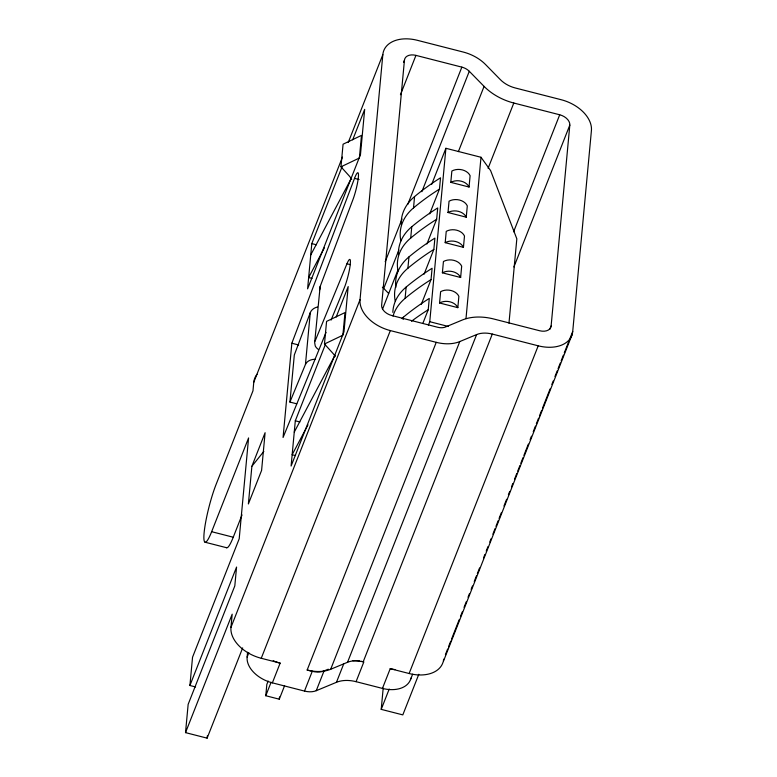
<?xml version="1.0" encoding="UTF-8"?>
<svg xmlns="http://www.w3.org/2000/svg" width="777" height="777" viewBox="0 0 777 777"><rect width="100%" height="100%" fill="white"/><g stroke="black" fill="none" stroke-linecap="round" stroke-linejoin="round"><path stroke-width="1.17" d="M319.716 289.743L320.134 286.558L352.933 199.65A16.89 2.389 -75.6 0 0 358.42 176.622A16.89 2.389 -75.6 0 0 354.516 178.37L291.841 343.23L283.071 437.48L326.049 332.391M242.667 647.911L207.119 738.15L185.518 732.624L188.151 704.351L234.809 585.907L236.567 567.055L189.909 685.499L195.59 686.955M189.909 685.499L192.541 657.225L239.199 538.782L248.582 437.937L211.645 531.701A35.198 4.973 -75.6 0 1 204.118 532.818A35.198 4.973 -75.6 0 1 216.035 484.576L252.972 390.812L253.758 382.333L342.472 157.109M207.119 738.15L207.342 735.79M410.946 678.088A28.157 18.512 21.5 0 1 382.439 688.412L356.07 681.672A28.157 18.512 21.5 0 0 336.46 682.303L316.249 690.695A16.89 11.101 21.5 0 1 304.487 691.074L272.377 682.857L280.147 663.121L261.247 658.284A33.79 22.212 21.5 0 1 230.954 627.369L232.177 614.18L185.518 732.624M251.884 466.258L248.378 503.962L261.596 470.396L265.103 432.702L251.884 466.258L263.84 451.388M272.377 682.857A28.157 18.512 21.5 0 1 247.125 657.099L247.572 652.272M296.746 403.817L289.928 402.068L294.318 354.953L310.276 312.655A11.296 8.8 4.2 0 1 317.453 306.993M284.586 685.722L279.283 699.193L265.783 695.736L266.832 684.42L268.162 681.06M325.524 344.085L295.309 420.794L291.103 466.035L343.978 331.798L348.183 286.558L336.188 317.016M342.016 166.9L311.8 243.609L307.595 288.85L360.47 154.613L364.685 109.372L352.68 139.831M289.928 402.068L305.458 364.413L310.276 312.655M279.283 699.193L279.497 696.93M318.308 349.378A11.266 7.877 6.3 0 1 315.248 345.95L314.656 342.667L320.134 286.558M324.475 343.997L326.573 321.387L344.998 312.577L342.89 335.198L324.475 343.997L332.527 352.884A28.157 20.843 5.3 0 1 335.217 356.556M340.967 166.812L343.075 144.201L361.49 135.392L359.382 158.013L340.967 166.812L349.019 175.699A28.157 20.843 5.3 0 1 351.709 179.37M230.954 627.369L360.033 299.679L382.838 54.633A33.79 22.212 21.5 0 1 417.356 40.307L463.257 52.049A33.79 22.212 21.5 0 1 485.557 64.54L500.349 79.633A22.523 14.812 21.5 0 0 515.209 87.956L561.111 99.699A33.79 22.212 21.5 0 1 591.414 130.614L572.717 331.488L570.056 338.248M404.448 60.159L381.633 305.206A11.266 7.401 21.5 0 0 391.734 315.511L437.636 327.253A11.266 7.401 21.5 0 0 445.483 327L462.334 320.007A45.047 29.613 21.5 0 1 493.706 318.988L539.607 330.74A11.266 7.401 21.5 0 0 551.116 325.961L569.813 125.087A11.266 7.401 21.5 0 0 559.712 114.782L513.801 103.03A45.047 29.613 21.5 0 1 484.081 86.383L469.289 71.29A11.266 7.401 21.5 0 0 461.859 67.133L415.948 55.381A11.266 7.401 21.5 0 0 404.448 60.159L403.554 62.413M403.127 319.493L403.341 317.23A281.556 208.411 5.3 0 1 429.283 298.426L428.234 309.732L422.911 323.242M393.016 316.084A56.313 41.686 5.3 0 1 405.099 298.378L406.148 287.072A281.556 208.411 5.3 0 1 432.099 268.269L431.041 279.574L421.289 304.341M395.24 301.185A56.313 41.686 5.3 0 1 407.906 268.22L408.955 256.915A281.556 208.411 5.3 0 1 434.906 238.102L433.848 249.417L424.096 274.174M398.047 271.027A56.313 41.686 5.3 0 1 410.712 238.063L411.761 226.748A281.556 208.411 5.3 0 1 437.713 207.945L436.655 219.26L426.903 244.017M400.854 240.87A56.313 41.686 5.3 0 1 413.519 207.906L414.568 196.591A281.556 208.411 5.3 0 1 440.52 177.787L439.461 189.093L429.71 213.86M418.813 674.281L402.816 714.889L381.216 709.362L383.187 688.15M428.428 325.077L429.759 321.707L445.901 148.29L481.002 157.275L490.617 170.6L516.831 238.84L508.974 323.183M439.568 302.991L440.627 291.676A11.597 8.586 5.3 0 1 458.877 296.348L457.828 307.653L439.568 302.991A11.597 8.586 5.3 0 1 457.828 307.653M442.375 272.824L443.434 261.519A11.597 8.586 5.3 0 1 461.684 266.19L460.635 277.496L442.375 272.824A11.597 8.586 5.3 0 1 460.635 277.496M445.192 242.667L446.241 231.361A11.597 8.586 5.3 0 1 464.491 236.033L463.442 247.339L445.192 242.667A11.597 8.586 5.3 0 1 463.442 247.339M447.999 212.51L449.048 201.194A11.597 8.586 5.3 0 1 467.298 205.866L466.249 217.181L447.999 212.51A11.597 8.586 5.3 0 1 466.249 217.181M450.806 182.352L451.855 171.037A11.597 8.586 5.3 0 1 470.104 175.709L469.055 187.024L450.806 182.352A11.597 8.586 5.3 0 1 469.055 187.024M465.986 318.648L481.002 157.275M348.242 142.473L382.838 54.633M400.437 94.765L415.948 55.381M226.292 547.484A35.198 4.973 -75.6 0 0 233.246 537.228L242.045 514.908M385.178 261.781L402.02 219.027M407.779 204.4L461.859 67.133M388.675 293.473L383.751 288.442L398.815 250.184M421.862 191.686L469.289 71.29M382.517 309.197L398.028 269.813M431.721 184.295L445.901 148.29M247.125 657.099L248.854 652.719M458.372 151.641L484.081 86.383M261.247 658.284L390.326 330.584A33.79 22.212 21.5 0 1 360.033 299.679M265.783 695.736L271.086 682.264M488.102 168.288L513.801 103.03M328.282 669.191L324.028 670.959A16.89 11.101 21.5 0 1 312.267 671.338L307.158 670.027L436.237 342.336A33.79 22.212 21.5 0 0 459.77 341.569L476.612 334.576A22.523 14.812 21.5 0 1 492.297 334.071L538.208 345.814A33.79 22.212 21.5 0 0 572.717 331.488M304.487 691.074L312.257 671.338M316.249 690.695L324.028 670.959M307.158 670.027A33.79 22.212 21.5 0 0 330.681 669.269L459.77 341.569M513.616 231.789L559.712 114.782M336.46 682.303L343.813 663.655M330.681 669.269L347.533 662.276L476.612 334.576M513.918 266.967L569.813 125.087M492.297 334.071L363.218 661.771L357.886 660.868A28.157 18.512 21.5 0 0 352.962 660.732M356.07 681.672L363.85 661.926L361.431 661.363M382.439 688.412L390.219 668.676A28.157 18.512 21.5 0 0 394.939 669.589M381.216 709.362L389.209 689.053M390.219 668.676L409.12 673.513L538.208 345.814M410.489 679.642L412.645 674.164M549.786 329.341L551.116 325.961M445.406 654.681L447.62 649.048M448.514 646.794L450.728 641.161M451.622 638.917L459.158 619.764M460.489 616.394L462.266 611.887M464.034 607.381L466.258 601.748M468.026 597.251L469.357 593.871M471.134 589.364L472.465 585.984M474.242 581.478L476.456 575.854M477.34 573.601L479.564 567.968M483.556 557.837L484.887 554.457M486.217 551.078L487.995 546.571M489.763 542.064L491.093 538.694M492.871 534.188L495.085 528.554M495.979 526.301L498.193 520.668M499.077 518.424L501.301 512.791M503.962 506.031L506.623 499.281M508.391 494.774L509.722 491.394M511.499 486.888L512.83 483.508M514.607 479.011L516.822 473.378M517.715 471.124L519.93 465.491M520.813 463.238L523.038 457.614M523.921 455.361L528.36 444.094M530.128 439.588L531.458 436.218M533.236 431.711L535.45 426.078M536.344 423.824L538.558 418.201M539.442 415.948L541.666 410.314M542.55 408.061L550.097 388.918M551.864 384.411L553.195 381.031M554.972 376.534L557.187 370.901M558.08 368.648L560.295 363.014M561.179 360.761L563.403 355.138M564.287 352.884L568.725 341.618M571.989 334.926L442.9 662.616A33.79 22.212 21.5 0 1 409.12 673.513M331.08 320.095L344.347 287.675A16.89 2.389 -75.6 0 0 350.233 264.578A16.89 2.389 -75.6 0 0 346.96 263.772L315.044 341.171M310.751 254.914L351.495 178.04M324.495 247.64L308.644 277.535L312.053 278.409M294.26 432.109L335.004 355.225M307.993 424.825L292.152 454.72L295.561 455.594M315.239 359.246L312.568 359.498A11.296 7.896 6.3 0 0 305.458 364.413M359.654 661.081L357.886 660.868A22.523 14.812 21.5 0 0 347.533 662.276M354.516 178.37L359.061 179.536M311.8 243.609L316.356 244.774M346.96 263.772L350.369 264.646M429.759 321.707L448.484 326.495M390.326 330.584L436.237 342.336M291.841 343.23L298.659 344.978M295.309 420.794L299.854 421.96M211.645 531.701L233.246 537.228M205.021 542.21L226.631 547.736M401.894 318.492A56.313 41.686 5.3 0 1 403.341 317.23M411.48 321.26A281.556 208.411 5.3 0 1 428.234 309.732M392.832 312.344A56.313 41.686 5.3 0 1 406.148 287.072M405.099 298.378A281.556 208.411 5.3 0 1 431.041 279.574M395.862 287.315A56.313 41.686 5.3 0 1 408.955 256.915M407.906 268.22A281.556 208.411 5.3 0 1 433.848 249.417M398.455 254.594A56.313 41.686 5.3 0 1 411.761 226.748M410.712 238.063A281.556 208.411 5.3 0 1 436.655 219.26M401.262 224.436A56.313 41.686 5.3 0 1 414.568 196.591M413.519 207.906A281.556 208.411 5.3 0 1 439.461 189.093M382.381 287.228A11.266 7.401 21.5 0 1 383.751 288.442M280.147 663.121A28.157 18.512 21.5 0 1 275.485 661.635M274.728 661.334A28.157 18.512 21.5 0 1 273.222 660.693M253.758 382.333A33.79 22.212 21.5 0 1 257.032 374.3M443.628 659.187A33.79 22.212 21.5 0 1 443.366 660.936"/></g></svg>
